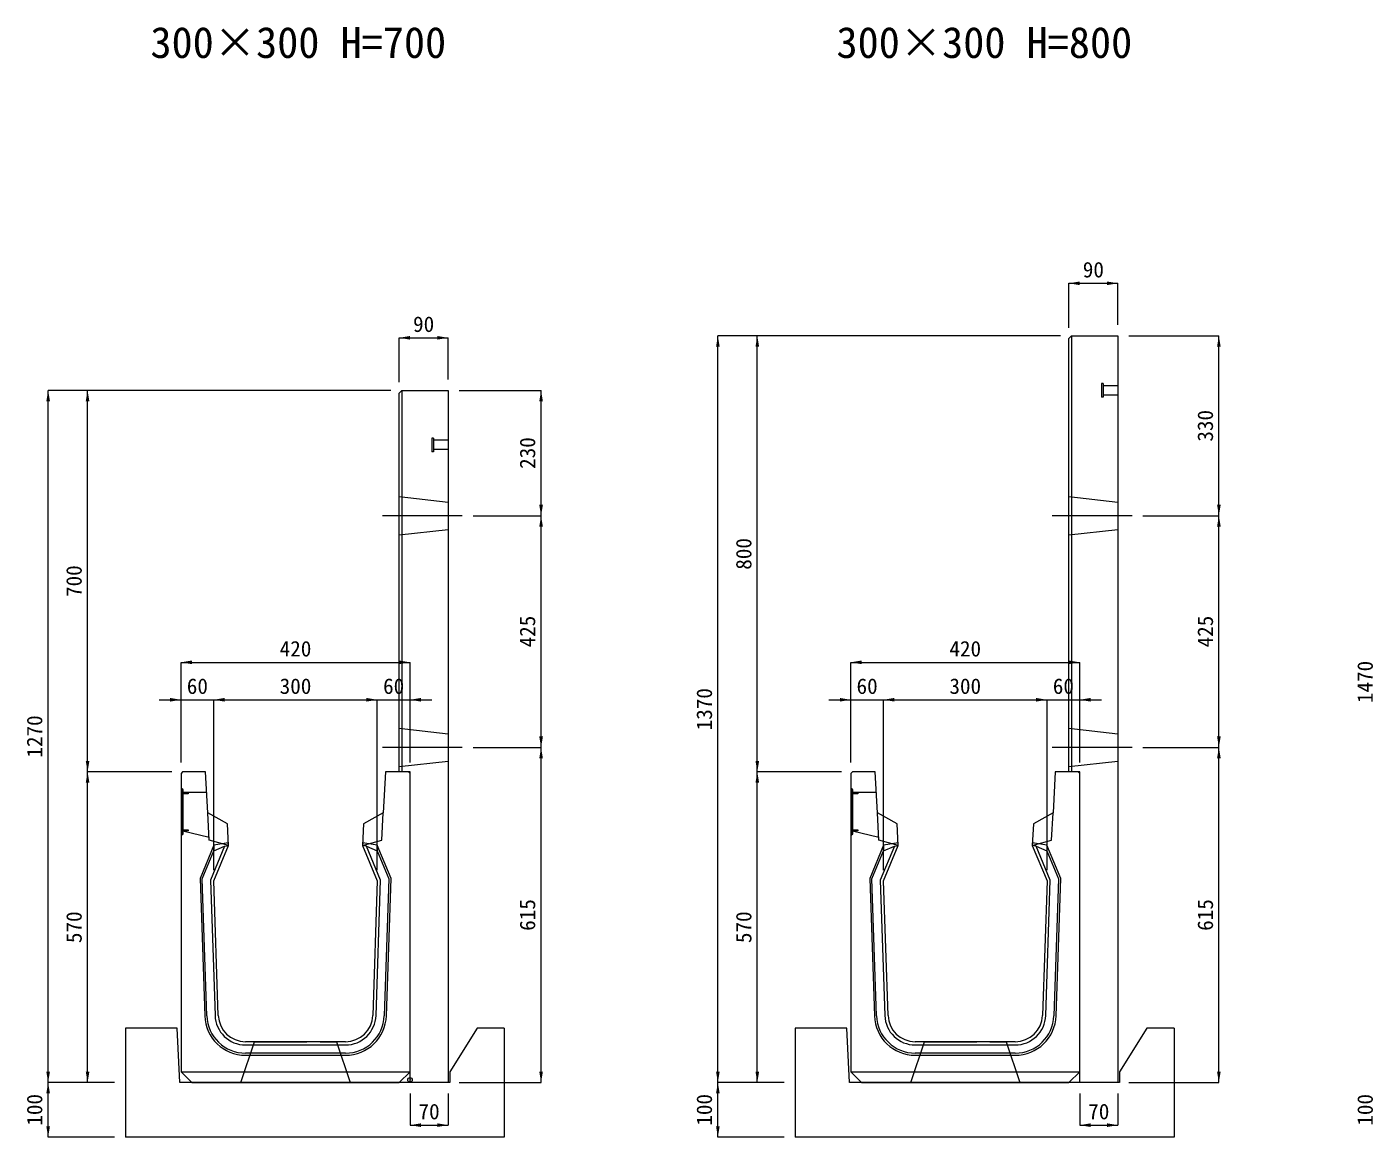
# Model space of a CAD drawing. Units: millimetres at full size; some dimension numbers follow another scale. Extents: x -7442 to 51876, y 9625 to 40052.
# Drawn here: x 11654 to 14123, y 34241 to 36278 of the extents above; entities that cross this region are included whole.
import ezdxf
from ezdxf.enums import TextEntityAlignment as Align

# ---------------------------------------------------------------- set-up
doc = ezdxf.new("R2010")
doc.units = ezdxf.units.MM
doc.header["$LTSCALE"] = 16
doc.header["$PDMODE"] = 32
doc.header["$PDSIZE"] = 8
for name, pattern in [('DASHED', [7.5, 6, -1.5]), ('USER1', [13.5, 7.5, -6]), ('USER2', [285.75, 190.5, -31.75, 31.75, -31.75])]:
    doc.linetypes.add(name, pattern=pattern)
doc.layers.add('0_2', color=7, linetype='Continuous')
for name, color, linetype, lineweight in [('HOLE', 7, 'DASHED', 9), ('KIJUN', 5, 'Continuous', 9), ('WWAY', 5, 'Continuous', 9), ('寸法線', 7, 'Continuous', 9), ('本体', 2, 'Continuous', 13), ('補助線', 8, 'Continuous', 9), ('ｲﾝｻｰﾄ', 3, 'USER1', 9)]:
    doc.layers.add(name, color=color, linetype=linetype, lineweight=lineweight)
doc.styles.add('ＭＳ ゴシック', font='')
doc.styles.get('ＭＳ ゴシック').set_extended_font_data('MS Gothic')

# ---------------------------------------------------------------- blocks, each defined once
blk = doc.blocks.new('filled_arrow')
at = {"color": 0, "linetype": 'Continuous', "lineweight": -2}
blk.add_solid([(7.5, 1.25), (0, 0), (7.5, -1.25)], dxfattribs=at)

msp = doc.modelspace()

# ---------------------------------------------------------------- linework, layer by layer
at = {"layer": 'HOLE'}
for points in [[(12071.3, 34415.86), (12221.3, 34415.86), (12246.3, 34340.86), (12046.3, 34340.86)], [(13299.73, 34415.86), (13449.73, 34415.86), (13474.73, 34340.86), (13274.73, 34340.86)]]:
    msp.add_lwpolyline(points, close=True, dxfattribs=at)
at = {"layer": 'KIJUN'}
for p, q in [((11996.43, 34776.33), (11996.55, 34766.2)), ((12016.31, 34774.66), (12023.3, 34775.86)), ((12276.3, 34774.66), (12269.3, 34775.86)), ((12296.18, 34776.33), (12296.06, 34766.2)), ((13224.85, 34776.33), (13224.97, 34766.2)), ((13244.73, 34774.66), (13251.73, 34775.86)), ((13504.72, 34774.66), (13497.73, 34775.86)), ((13524.6, 34776.33), (13524.48, 34766.2)), ((11983.68, 34463.46), (11975.16, 34714.71)), ((12004.67, 34464.17), (11996.3, 34710.86)), ((13212.1, 34463.46), (13203.58, 34714.71)), ((13233.09, 34464.17), (13224.73, 34710.86)), ((12237.97, 34415.86), (12054.64, 34415.86)), ((12054.64, 34409.86), (12237.97, 34409.86)), ((13466.39, 34415.86), (13283.06, 34415.86)), ((13283.06, 34409.86), (13466.39, 34409.86)), ((12237.97, 34394.86), (12054.64, 34394.86)), ((12054.64, 34390.86), (12237.97, 34390.86)), ((13466.39, 34394.86), (13283.06, 34394.86)), ((13283.06, 34390.86), (13466.39, 34390.86))]:
    msp.add_line(p, q, dxfattribs=at)
at = {"layer": 'KIJUN', "color": 7, "lineweight": 13}
for p, q in [((12237.97, 34415.86), (12054.64, 34415.86)), ((13466.39, 34415.86), (13283.06, 34415.86))]:
    msp.add_line(p, q, dxfattribs=at)
at = {"layer": 'KIJUN', "color": 7}
for p, q in [((11936.3, 34360.86), (12356.3, 34360.86)), ((13164.73, 34360.86), (13584.73, 34360.86))]:
    msp.add_line(p, q, dxfattribs=at)
at = {"layer": 'KIJUN', "color": 7, "lineweight": 13}
for points in [[(12021.3, 34815.86), (11985.3, 34835.86), (11981.3, 34910.86), (11939.3, 34910.86), (11936.3, 34907.86), (11936.3, 34360.86), (11956.3, 34340.86), (12336.3, 34340.86), (12356.3, 34360.86), (12356.3, 34907.86), (12353.3, 34910.86), (12311.3, 34910.86), (12307.3, 34835.86), (12271.3, 34815.86), (12269.3, 34775.86), (12296.3, 34710.86), (12287.94, 34464.17)], [(13249.73, 34815.86), (13213.73, 34835.86), (13209.73, 34910.86), (13167.73, 34910.86), (13164.73, 34907.86), (13164.73, 34360.86), (13184.73, 34340.86), (13564.73, 34340.86), (13584.73, 34360.86), (13584.73, 34907.86), (13581.73, 34910.86), (13539.73, 34910.86), (13535.73, 34835.86), (13499.73, 34815.86), (13497.73, 34775.86), (13524.73, 34710.86), (13516.36, 34464.17)], [(12004.67, 34464.17), (11996.3, 34710.86), (12023.3, 34775.86), (12021.3, 34815.86)], [(13233.09, 34464.17), (13224.73, 34710.86), (13251.73, 34775.86), (13249.73, 34815.86)]]:
    msp.add_lwpolyline(points, dxfattribs=at)
at = {"layer": 'KIJUN', "color": 7, "linetype": 'DASHED', "lineweight": 13}
for points in [[(12023.3, 34775.86), (11987.97, 34785.86), (11985.3, 34835.86)], [(12269.3, 34775.86), (12304.64, 34785.86), (12307.3, 34835.86)], [(13251.73, 34775.86), (13216.39, 34785.86), (13213.73, 34835.86)], [(13497.73, 34775.86), (13533.06, 34785.86), (13535.73, 34835.86)]]:
    msp.add_lwpolyline(points, dxfattribs=at)
at = {"layer": 'KIJUN'}
for points in [[(11996.3, 34710.86), (12023.3, 34775.86), (12023.05, 34780.89), (11996.43, 34776.33), (11971.14, 34715.44), (11979.68, 34463.32)], [(11975.16, 34714.71), (11996.61, 34766.33), (12016.31, 34774.66), (11990.26, 34711.96), (11998.67, 34463.97)], [(12312.93, 34463.32), (12321.47, 34715.44), (12296.18, 34776.33), (12269.56, 34780.89), (12269.3, 34775.86), (12296.3, 34710.86), (12287.94, 34464.17)], [(12293.94, 34463.97), (12302.35, 34711.96), (12276.3, 34774.66), (12296.06, 34766.2), (12317.45, 34714.71), (12308.93, 34463.46)], [(13224.73, 34710.86), (13251.73, 34775.86), (13251.47, 34780.89), (13224.85, 34776.33), (13199.56, 34715.44), (13208.1, 34463.32)], [(13203.58, 34714.71), (13225.03, 34766.33), (13244.73, 34774.66), (13218.68, 34711.96), (13227.09, 34463.97)], [(13541.35, 34463.32), (13549.89, 34715.44), (13524.6, 34776.33), (13497.98, 34780.89), (13497.73, 34775.86), (13524.73, 34710.86), (13516.36, 34464.17)], [(13522.36, 34463.97), (13530.77, 34711.96), (13504.72, 34774.66), (13524.48, 34766.2), (13545.87, 34714.71), (13537.35, 34463.46)]]:
    msp.add_lwpolyline(points, dxfattribs=at)
for centre, radius, start, end in [((12054.64, 34465.86), 75, 181.94149, 270), ((12054.64, 34465.86), 71, 181.94149, 270), ((12054.64, 34465.86), 56, 181.94149, 270), ((12054.64, 34465.86), 50, 181.94149, 270), ((12237.97, 34465.86), 50, 270, 358.05851), ((12237.97, 34465.86), 56, 270, 358.05851), ((12237.97, 34465.86), 71, 270, 358.05851), ((12237.97, 34465.86), 75, 270, 358.05851), ((13283.06, 34465.86), 75, 181.94149, 270), ((13283.06, 34465.86), 71, 181.94149, 270), ((13283.06, 34465.86), 56, 181.94149, 270), ((13283.06, 34465.86), 50, 181.94149, 270), ((13466.39, 34465.86), 50, 270, 358.05851), ((13466.39, 34465.86), 56, 270, 358.05851), ((13466.39, 34465.86), 71, 270, 358.05851), ((13466.39, 34465.86), 75, 270, 358.05851)]:
    msp.add_arc(centre, radius, start, end, dxfattribs=at)
at = {"layer": 'KIJUN', "color": 7, "lineweight": 13}
for centre, start, end in [((12054.64, 34465.86), 181.94149, 270), ((12237.97, 34465.86), 270, 358.05851), ((13283.06, 34465.86), 181.94149, 270), ((13466.39, 34465.86), 270, 358.05851)]:
    msp.add_arc(centre, 50, start, end, dxfattribs=at)
at = {"layer": 'WWAY', "color": 7, "linetype": 'DASHED', "lineweight": 13}
for points in [[(11936.3, 34880.86), (11939.5, 34878.86), (11939.5, 34796.86), (11936.3, 34794.86)], [(11983.33, 34872.86), (11939.5, 34872.86), (11939.5, 34878.86), (11936.3, 34880.86)], [(13164.73, 34880.86), (13167.93, 34878.86), (13167.93, 34796.86), (13164.73, 34794.86)], [(13211.75, 34872.86), (13167.93, 34872.86), (13167.93, 34878.86), (13164.73, 34880.86)], [(11936.3, 34794.86), (11939.5, 34796.86), (11939.5, 34802.86), (11987.7, 34790.86)], [(13164.73, 34794.86), (13167.93, 34796.86), (13167.93, 34802.86), (13216.13, 34790.86)]]:
    msp.add_lwpolyline(points, dxfattribs=at)
at = {"layer": 'WWAY'}
for points in [[(11937.5, 34877.86), (11939.5, 34877.86), (11939.5, 34797.86), (11937.5, 34797.86)], [(11939.5, 34872.86), (11949.5, 34872.86), (11949.5, 34870.86), (11939.5, 34870.86)], [(13165.93, 34877.86), (13167.93, 34877.86), (13167.93, 34797.86), (13165.93, 34797.86)], [(13167.93, 34872.86), (13177.93, 34872.86), (13177.93, 34870.86), (13167.93, 34870.86)], [(11939.5, 34804.86), (11949.5, 34804.86), (11949.5, 34802.86), (11939.5, 34802.86)], [(13167.93, 34804.86), (13177.93, 34804.86), (13177.93, 34802.86), (13167.93, 34802.86)]]:
    msp.add_lwpolyline(points, close=True, dxfattribs=at)
at = {"layer": '寸法線'}
for p, q in [((13564.73, 35807.3), (13654.73, 35807.3)), ((13564.73, 35725.86), (13564.73, 35807.3)), ((13654.73, 35730.86), (13654.73, 35807.3)), ((12336.3, 35707.3), (12426.31, 35707.3)), ((12336.3, 35625.86), (12336.3, 35707.3)), ((12426.31, 35630.86), (12426.31, 35707.3)), ((12920.99, 34340.86), (12920.99, 35710.86)), ((13549.73, 35710.86), (12920.99, 35710.86)), ((12993.3, 34910.86), (12993.3, 35710.86)), ((13549.73, 35710.86), (12993.3, 35710.86)), ((13674.73, 35710.86), (13839.94, 35710.86)), ((13839.94, 35380.86), (13839.94, 35710.86)), ((11692.57, 34340.86), (11692.57, 35610.86)), ((12321.3, 35610.86), (11692.57, 35610.86)), ((11764.88, 34910.86), (11764.88, 35610.86)), ((12321.3, 35610.86), (11764.88, 35610.86)), ((12446.31, 35610.86), (12596.73, 35610.86)), ((12596.73, 35380.86), (12596.73, 35610.86)), ((12472.2, 35380.86), (12596.73, 35380.86)), ((12472.2, 35380.86), (12596.73, 35380.86)), ((12596.73, 34955.86), (12596.73, 35380.86)), ((13700.62, 35380.86), (13839.94, 35380.86)), ((13700.62, 35380.86), (13839.94, 35380.86)), ((13839.94, 34955.86), (13839.94, 35380.86)), ((11936.3, 35111.87), (12356.3, 35111.87)), ((11936.3, 34927.86), (11936.3, 35111.87)), ((12356.3, 34927.86), (12356.3, 35111.87)), ((13164.73, 35111.87), (13584.73, 35111.87)), ((13164.73, 34927.86), (13164.73, 35111.87)), ((13584.73, 34927.86), (13584.73, 35111.87)), ((11896.3, 35043.2), (12036.3, 35043.2)), ((11936.3, 34927.86), (11936.3, 35043.2)), ((11996.3, 35043.2), (12296.3, 35043.2)), ((11996.3, 34730.86), (11996.3, 35043.2)), ((11996.3, 34730.86), (11996.3, 35043.2)), ((12256.3, 35043.2), (12396.3, 35043.2)), ((12296.3, 34730.86), (12296.3, 35043.2)), ((12296.3, 34730.86), (12296.3, 35043.2)), ((12356.3, 34927.86), (12356.3, 35043.2)), ((13124.73, 35043.2), (13264.73, 35043.2)), ((13164.73, 34927.86), (13164.73, 35043.2)), ((13224.73, 35043.2), (13524.73, 35043.2)), ((13224.73, 34730.86), (13224.73, 35043.2)), ((13224.73, 34730.86), (13224.73, 35043.2)), ((13484.73, 35043.2), (13624.73, 35043.2)), ((13524.73, 34730.86), (13524.73, 35043.2)), ((13524.73, 34730.86), (13524.73, 35043.2)), ((13584.73, 34927.86), (13584.73, 35043.2)), ((12472.2, 34955.86), (12596.73, 34955.86)), ((12472.2, 34955.86), (12596.73, 34955.86)), ((12596.73, 34340.86), (12596.73, 34955.86)), ((13700.62, 34955.86), (13839.94, 34955.86)), ((13700.62, 34955.86), (13839.94, 34955.86)), ((13839.94, 34340.86), (13839.94, 34955.86)), ((11764.88, 34340.86), (11764.88, 34910.86)), ((11919.3, 34910.86), (11764.88, 34910.86)), ((11919.3, 34910.86), (11764.88, 34910.86)), ((12993.3, 34340.86), (12993.3, 34910.86)), ((13147.73, 34910.86), (12993.3, 34910.86)), ((13147.73, 34910.86), (12993.3, 34910.86)), ((11692.57, 34240.86), (11692.57, 34340.86)), ((11814.31, 34340.86), (11692.57, 34340.86)), ((11814.31, 34340.86), (11692.57, 34340.86)), ((11814.31, 34340.86), (11764.88, 34340.86)), ((12446.31, 34340.86), (12596.73, 34340.86)), ((12920.99, 34240.86), (12920.99, 34340.86)), ((13042.73, 34340.86), (12920.99, 34340.86)), ((13042.73, 34340.86), (12920.99, 34340.86)), ((13042.73, 34340.86), (12993.3, 34340.86)), ((13674.73, 34340.86), (13839.94, 34340.86)), ((12356.3, 34320.86), (12356.3, 34262.74)), ((12426.31, 34320.86), (12426.31, 34262.74)), ((13584.73, 34320.86), (13584.73, 34262.74)), ((13654.73, 34320.86), (13654.73, 34262.74)), ((12356.3, 34262.74), (12426.31, 34262.74)), ((13584.73, 34262.74), (13654.73, 34262.74)), ((11814.31, 34240.86), (11692.57, 34240.86)), ((13042.73, 34240.86), (12920.99, 34240.86))]:
    msp.add_line(p, q, dxfattribs=at)
at = {"layer": '寸法線', "linetype": 'USER2'}
for p, q in [((12452.2, 35380.86), (12305.75, 35380.86)), ((13680.62, 35380.86), (13534.17, 35380.86)), ((12452.2, 34955.86), (12305.75, 34955.86)), ((13680.62, 34955.86), (13534.17, 34955.86))]:
    msp.add_line(p, q, dxfattribs=at)
at = {"layer": '本体'}
for p, q in [((13564.73, 35705.86), (13569.73, 35710.86)), ((13564.73, 34910.86), (13564.73, 35705.86)), ((13569.73, 35710.86), (13654.73, 35710.86)), ((13654.73, 35710.86), (13654.73, 34340.86)), ((12336.3, 35605.86), (12341.3, 35610.86)), ((12336.3, 34910.86), (12336.3, 35605.86)), ((12341.3, 35610.86), (12426.31, 35610.86)), ((12426.31, 35610.86), (12426.31, 34340.86)), ((12356.3, 34910.86), (12336.3, 34910.86)), ((12356.3, 34340.86), (12356.3, 34910.86)), ((13584.73, 34910.86), (13564.73, 34910.86)), ((13584.73, 34340.86), (13584.73, 34910.86)), ((11834.31, 34440.86), (11834.31, 34240.86)), ((11929.3, 34440.86), (11834.31, 34440.86)), ((11934.3, 34340.86), (11929.3, 34440.86)), ((12479.31, 34440.86), (12429.31, 34360.86)), ((12529.31, 34440.86), (12479.31, 34440.86)), ((12529.31, 34440.86), (12529.31, 34240.86)), ((13062.73, 34440.86), (13062.73, 34240.86)), ((13157.72, 34440.86), (13062.73, 34440.86)), ((13162.73, 34340.86), (13157.72, 34440.86)), ((13707.73, 34440.86), (13657.73, 34360.86)), ((13757.73, 34440.86), (13707.73, 34440.86)), ((13757.73, 34440.86), (13757.73, 34240.86)), ((12429.31, 34360.86), (12429.31, 34340.86)), ((13657.73, 34360.86), (13657.73, 34340.86)), ((12429.31, 34340.86), (11934.3, 34340.86)), ((12426.31, 34340.86), (12356.3, 34340.86)), ((13657.73, 34340.86), (13162.73, 34340.86)), ((13654.73, 34340.86), (13584.73, 34340.86)), ((12529.31, 34240.86), (11834.31, 34240.86)), ((13757.73, 34240.86), (13062.73, 34240.86))]:
    msp.add_line(p, q, dxfattribs=at)
at = {"layer": '本体', "color": 4, "lineweight": 5}
for p, q in [((13569.73, 35710.86), (13569.73, 34910.86)), ((12341.3, 35610.86), (12341.3, 34910.86))]:
    msp.add_line(p, q, dxfattribs=at)
at = {"layer": '本体', "linetype": 'USER1', "lineweight": 9}
for p, q in [((12336.3, 35415.86), (12426.31, 35405.86)), ((13564.73, 35415.86), (13654.73, 35405.86)), ((12336.3, 35345.86), (12426.31, 35355.86)), ((13564.73, 35345.86), (13654.73, 35355.86)), ((12336.3, 34990.86), (12426.31, 34980.86)), ((13564.73, 34990.86), (13654.73, 34980.86)), ((12336.3, 34920.86), (12426.31, 34930.86)), ((13564.73, 34920.86), (13654.73, 34930.86))]:
    msp.add_line(p, q, dxfattribs=at)
at = {"layer": '補助線'}
msp.add_point((12356.3, 34345.86), dxfattribs=at)
at = {"layer": 'ｲﾝｻｰﾄ'}
for p, q in [((13624.72, 35623.36), (13624.72, 35598.36)), ((13627.73, 35623.36), (13624.72, 35623.36)), ((13627.73, 35623.36), (13627.73, 35598.36)), ((13654.73, 35619.36), (13627.73, 35619.36)), ((13654.73, 35619.36), (13654.73, 35602.36)), ((13627.73, 35598.36), (13624.72, 35598.36)), ((13654.73, 35602.36), (13627.73, 35602.36)), ((12396.3, 35523.36), (12396.3, 35498.36)), ((12399.3, 35523.36), (12396.3, 35523.36)), ((12399.3, 35523.36), (12399.3, 35498.36)), ((12426.31, 35519.36), (12399.3, 35519.36)), ((12426.31, 35519.36), (12426.31, 35502.36)), ((12399.3, 35498.36), (12396.3, 35498.36)), ((12426.31, 35502.36), (12399.3, 35502.36))]:
    msp.add_line(p, q, dxfattribs=at)

# ---------------------------------------------------------------- block references
at = {"layer": '寸法線', "xscale": 2.67, "yscale": 2.67}
for p in [(13564.73, 35807.3), (12336.3, 35707.3), (11936.3, 35111.87), (13164.73, 35111.87), (11996.3, 35043.2), (11996.3, 35043.2), (12356.3, 35043.2), (13224.73, 35043.2), (13224.73, 35043.2), (13584.73, 35043.2), (12356.3, 34262.74), (13584.73, 34262.74)]:
    msp.add_blockref('filled_arrow', p, dxfattribs=at)
for p, rotation in [((13654.73, 35807.3), 180), ((12426.31, 35707.3), 180), ((12920.99, 35710.86), 270), ((12993.3, 35710.86), 270), ((13839.94, 35710.86), 270), ((11692.57, 35610.86), 270), ((11764.88, 35610.86), 270), ((12596.73, 35610.86), 270), ((12596.73, 35380.86), 90), ((13839.94, 35380.86), 90), ((12596.73, 35380.86), 270), ((13839.94, 35380.86), 270), ((12356.3, 35111.87), 180), ((13584.73, 35111.87), 180), ((11936.3, 35043.2), 180), ((12296.3, 35043.2), 180), ((12296.3, 35043.2), 180), ((13164.73, 35043.2), 180), ((13524.73, 35043.2), 180), ((13524.73, 35043.2), 180), ((12596.73, 34955.86), 90), ((13839.94, 34955.86), 90), ((12596.73, 34955.86), 270), ((13839.94, 34955.86), 270), ((11764.88, 34910.86), 90), ((12993.3, 34910.86), 90), ((11764.88, 34910.86), 270), ((12993.3, 34910.86), 270), ((11692.57, 34340.86), 90), ((11764.88, 34340.86), 90), ((12596.73, 34340.86), 90), ((12920.99, 34340.86), 90), ((12993.3, 34340.86), 90), ((13839.94, 34340.86), 90), ((11692.57, 34340.86), 270), ((12920.99, 34340.86), 270), ((11692.57, 34240.86), 90), ((12426.31, 34262.74), 180), ((12920.99, 34240.86), 90), ((13654.73, 34262.74), 180)]:
    msp.add_blockref('filled_arrow', p, dxfattribs=dict(at, rotation=rotation))

# ---------------------------------------------------------------- texts
at = {"layer": '0_2', "style": 'ＭＳ ゴシック'}
for s, p in [('300×300 H=700', (11880.18, 36203.64)), ('300×300 H=800', (13138.54, 36203.64))]:
    msp.add_text(s, height=56.96, dxfattribs=at).set_placement(p, align=Align.BOTTOM_LEFT)
at = {"layer": '寸法線', "style": 'ＭＳ ゴシック'}
for s, p in [('90', (13609.73, 35832.3)), ('90', (12381.31, 35732.3)), ('420', (12146.3, 35136.87)), ('420', (13374.73, 35136.87)), ('60', (11966.3, 35068.2)), ('300', (12146.3, 35068.2)), ('60', (12326.3, 35068.2)), ('60', (13194.73, 35068.2)), ('300', (13374.73, 35068.2)), ('60', (13554.73, 35068.2)), ('70', (12391.31, 34287.74)), ('70', (13619.73, 34287.74))]:
    msp.add_text(s, height=28.48, dxfattribs=at).set_placement(p, align=Align.MIDDLE_CENTER)
for s, p in [('330', (13814.94, 35545.86)), ('230', (12571.73, 35495.86)), ('800', (12968.3, 35310.86)), ('700', (11739.88, 35260.86)), ('425', (12571.73, 35168.36)), ('425', (13814.94, 35168.36)), ('1470', (14108.08, 35075.86)), ('1370', (12895.99, 35025.86)), ('1270', (11667.57, 34975.86)), ('615', (12571.73, 34648.36)), ('615', (13814.94, 34648.36)), ('570', (11739.88, 34625.86)), ('570', (12968.3, 34625.86)), ('100', (11667.57, 34290.86)), ('100', (12895.99, 34290.86)), ('100', (14108.08, 34290.86))]:
    msp.add_text(s, height=28.48, rotation=90, dxfattribs=at).set_placement(p, align=Align.MIDDLE_CENTER)

doc.saveas('drawing.dxf')
